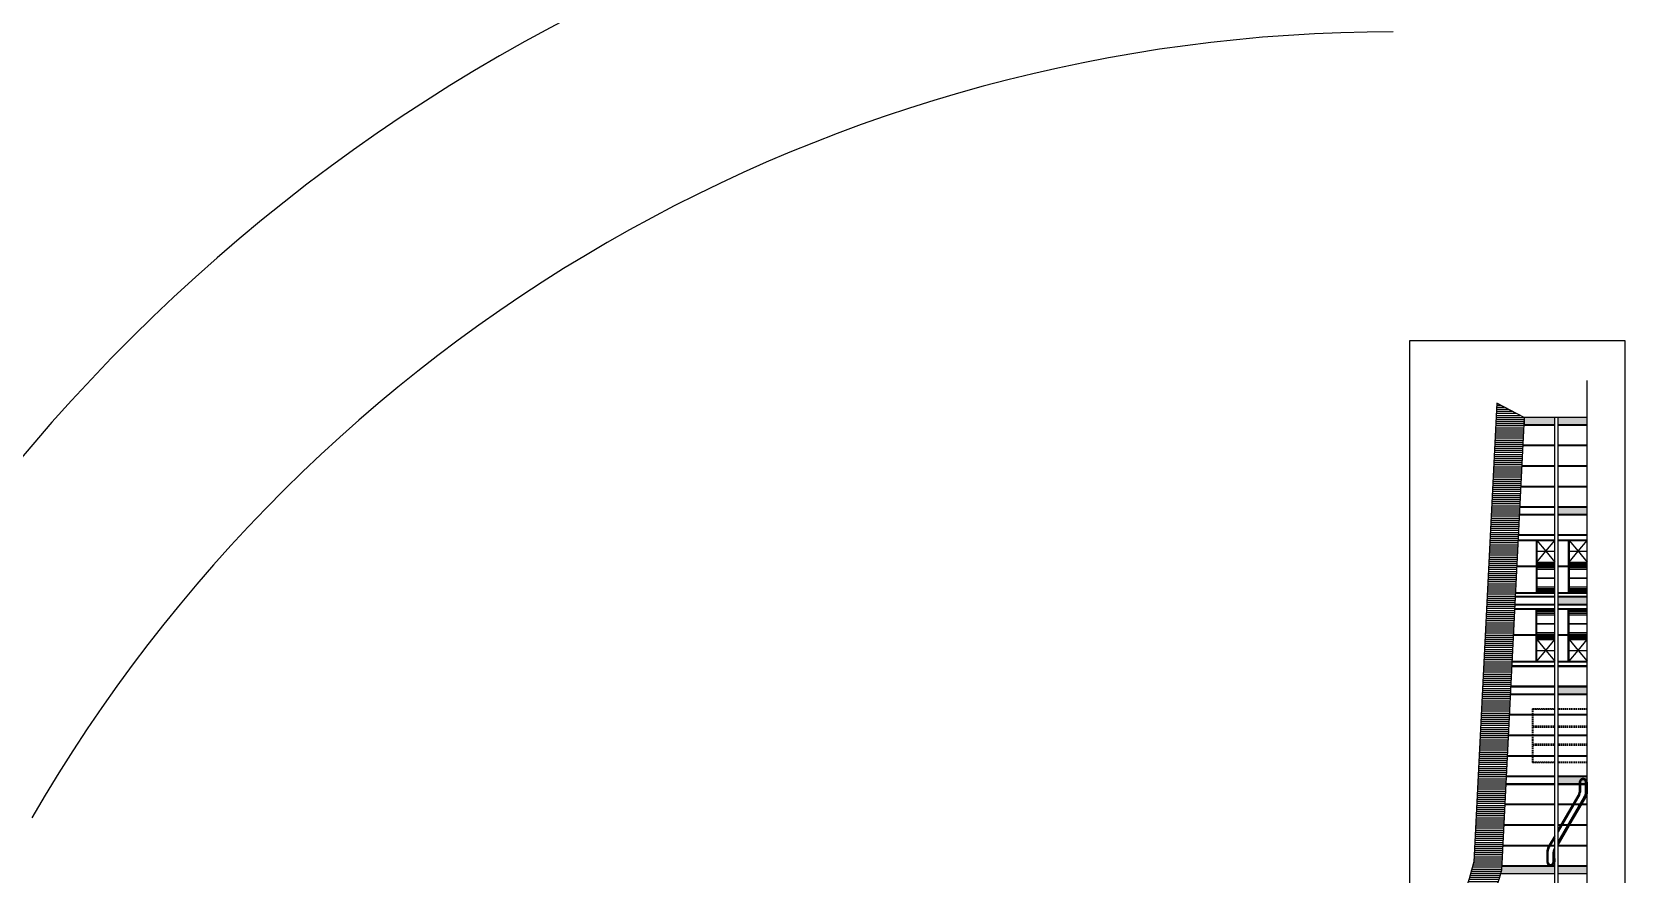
# Model space of a CAD drawing. Header units: millimetres. Extents: x -1 to 12300, y -1929 to 2470.
# Drawn here: x 5758.9 to 5980.7, y -1444.3 to -1327 of the extents above; entities that cross this region are included whole.
import ezdxf

# ---------------------------------------------------------------- set-up
doc = ezdxf.new("R2010")
doc.units = ezdxf.units.MM
doc.linetypes.add('HIDDENBERNUZ', pattern=[0.3, 0.2, -0.1])
for name, color, linetype in [('05C', 1, 'Continuous'), ('0autopista', 200, 'Continuous'), ('_alçat', 7, 'Continuous')]:
    doc.layers.add(name, color=color, linetype=linetype)
doc.layers.add('viewport', color=241, linetype='Continuous', plot=False)

msp = doc.modelspace()

# ---------------------------------------------------------------- hatches: boundary and pattern name
at = {"layer": '_alçat'}
h = msp.add_hatch(dxfattribs=at)
h.set_pattern_fill('ANSI31', color=256, scale=0.09, angle=135)
h.set_pattern_definition([(180, (4143.20062, -8717.59038), (-7e-17, -0.28575), [])])
h.paths.add_polyline_path([(5957.855, -1481.2), (5953.855, -1481.2, -0.0741552), (5959.622, -1442.533), (5962.813, -1378.7), (5966.598, -1380.7), (5963.448, -1443.7, 0.0741552)])
h = msp.add_hatch(color=256, dxfattribs=at)
h.dxf.hatch_style = 1
h.paths.add_polyline_path([(5966.598, -1381.7), (5966.598, -1380.7), (5970.855, -1380.7), (5970.855, -1381.7)])
h.paths.add_polyline_path([(5975.355, -1380.7), (5975.355, -1381.7), (5971.355, -1381.7), (5971.355, -1380.7)])
h = msp.add_hatch(color=256, dxfattribs=at)
h.dxf.hatch_style = 1
h.paths.add_polyline_path([(5975.355, -1393.2), (5975.355, -1394.2), (5971.355, -1394.2), (5971.355, -1393.2)])
h = msp.add_hatch(color=256, dxfattribs=at)
h.dxf.hatch_style = 1
h.paths.add_polyline_path([(5971.355, -1406.7), (5971.355, -1405.7), (5975.355, -1405.7), (5975.355, -1406.7)])
h = msp.add_hatch(color=256, dxfattribs=at)
h.dxf.hatch_style = 1
h.paths.add_polyline_path([(5971.355, -1419.2), (5971.355, -1418.2), (5975.355, -1418.2), (5975.355, -1419.2)])
h = msp.add_hatch(color=256, dxfattribs=at)
h.dxf.hatch_style = 1
h.paths.add_polyline_path([(5971.355, -1431.7), (5971.355, -1430.7), (5975.355, -1430.7), (5975.355, -1431.7)])
h = msp.add_hatch(color=256, dxfattribs=at)
h.dxf.hatch_style = 1
h.paths.add_polyline_path([(5963.473, -1443.2), (5963.448, -1443.7, 0.0010162), (5963.296, -1444.2), (5970.855, -1444.2), (5970.855, -1443.2)])
h = msp.add_hatch(color=256, dxfattribs=at)
h.dxf.hatch_style = 1
h.paths.add_polyline_path([(5971.355, -1444.2), (5971.355, -1443.2), (5975.355, -1443.2), (5975.355, -1444.2)])

# ---------------------------------------------------------------- linework, layer by layer
at = {"layer": '05C'}
msp.add_line((5975.355, -1593.895), (5975.355, -1375.515), dxfattribs=at)
at = {"layer": '0autopista'}
for radius in [248.857, 218.857]:
    msp.add_arc((5948.39, -1545.857), radius, 90, 150, dxfattribs=at)
at = {"layer": '_alçat'}
for p, q in [((5962.813, -1378.7), (5959.622, -1442.533)), ((5966.598, -1380.7), (5962.813, -1378.7)), ((5966.598, -1380.7), (5963.448, -1443.7)), ((5970.855, -1381.8), (5966.543, -1381.8)), ((5970.855, -1380.7), (5966.598, -1380.7)), ((5966.598, -1380.7), (5966.598, -1381.7)), ((5970.855, -1381.7), (5966.598, -1381.7)), ((5970.855, -1481.2), (5970.855, -1380.7)), ((5971.355, -1380.7), (5970.855, -1380.7)), ((5971.355, -1481.2), (5971.355, -1380.7)), ((5975.355, -1380.7), (5971.355, -1380.7)), ((5975.355, -1381.7), (5971.355, -1381.7)), ((5975.355, -1381.8), (5971.355, -1381.8)), ((5970.855, -1384.625), (5966.401, -1384.625)), ((5970.855, -1384.575), (5966.404, -1384.575)), ((5970.855, -1384.525), (5966.406, -1384.525)), ((5975.355, -1384.525), (5971.355, -1384.525)), ((5975.355, -1384.575), (5971.355, -1384.575)), ((5975.355, -1384.625), (5971.355, -1384.625)), ((5970.855, -1387.5), (5966.258, -1387.5)), ((5970.855, -1387.45), (5966.26, -1387.45)), ((5970.855, -1387.4), (5966.263, -1387.4)), ((5975.355, -1387.4), (5971.355, -1387.4)), ((5975.355, -1387.45), (5971.355, -1387.45)), ((5975.355, -1387.5), (5971.355, -1387.5)), ((5970.855, -1390.375), (5966.114, -1390.375)), ((5970.855, -1390.325), (5966.116, -1390.325)), ((5970.855, -1390.275), (5966.119, -1390.275)), ((5975.355, -1390.275), (5971.355, -1390.275)), ((5975.355, -1390.325), (5971.355, -1390.325)), ((5975.355, -1390.375), (5971.355, -1390.375)), ((5970.855, -1394.3), (5965.918, -1394.3)), ((5970.855, -1394.25), (5965.92, -1394.25)), ((5970.855, -1394.2), (5965.923, -1394.2)), ((5970.855, -1393.2), (5965.973, -1393.2)), ((5970.855, -1393.15), (5965.975, -1393.15)), ((5970.855, -1393.1), (5965.978, -1393.1)), ((5975.355, -1393.1), (5971.355, -1393.1)), ((5975.355, -1393.2), (5971.355, -1393.2)), ((5975.355, -1394.2), (5971.355, -1394.2)), ((5975.355, -1394.3), (5971.355, -1394.3)), ((5970.855, -1397.125), (5965.776, -1397.125)), ((5970.855, -1397.075), (5965.779, -1397.075)), ((5970.855, -1397.025), (5965.781, -1397.025)), ((5975.355, -1397.025), (5971.355, -1397.025)), ((5975.355, -1397.075), (5971.355, -1397.075)), ((5975.355, -1397.125), (5971.355, -1397.125)), ((5965.743, -1397.794), (5970.855, -1397.794)), ((5965.748, -1397.694), (5970.855, -1397.694)), ((5968.255, -1397.794), (5968.255, -1405.039)), ((5968.355, -1397.794), (5968.355, -1400.806)), ((5968.355, -1397.794), (5969.605, -1399.3)), ((5968.355, -1399.3), (5970.855, -1399.3)), ((5968.355, -1400.806), (5969.605, -1399.3)), ((5969.605, -1399.3), (5970.855, -1397.794)), ((5969.605, -1399.3), (5970.855, -1400.806)), ((5971.355, -1397.694), (5975.355, -1397.694)), ((5971.355, -1397.794), (5975.355, -1397.794)), ((5972.755, -1397.794), (5972.755, -1405.039)), ((5972.855, -1397.794), (5972.855, -1400.806)), ((5972.855, -1397.794), (5974.105, -1399.3)), ((5972.855, -1399.3), (5975.355, -1399.3)), ((5972.855, -1400.806), (5974.105, -1399.3)), ((5974.105, -1399.3), (5975.355, -1397.794)), ((5974.105, -1399.3), (5975.355, -1400.806)), ((5968.255, -1401.467), (5965.559, -1401.467)), ((5968.255, -1401.417), (5965.562, -1401.417)), ((5968.255, -1401.367), (5965.564, -1401.367)), ((5968.255, -1400.906), (5970.855, -1400.906)), ((5968.355, -1400.806), (5970.855, -1400.806)), ((5968.355, -1401.006), (5968.355, -1405.039)), ((5968.355, -1401.006), (5970.855, -1401.006)), ((5968.355, -1401.056), (5970.855, -1401.056)), ((5968.355, -1401.106), (5970.855, -1401.106)), ((5968.355, -1401.206), (5970.855, -1401.206)), ((5968.355, -1401.356), (5970.855, -1401.356)), ((5968.355, -1401.556), (5970.855, -1401.556)), ((5968.355, -1401.806), (5970.855, -1401.806)), ((5972.755, -1401.367), (5971.355, -1401.367)), ((5972.755, -1401.417), (5971.355, -1401.417)), ((5972.755, -1401.467), (5971.355, -1401.467)), ((5972.755, -1400.906), (5975.355, -1400.906)), ((5972.855, -1400.806), (5975.355, -1400.806)), ((5972.855, -1401.006), (5972.855, -1405.039)), ((5972.855, -1401.006), (5975.355, -1401.006)), ((5972.855, -1401.056), (5975.355, -1401.056)), ((5972.855, -1401.106), (5975.355, -1401.106)), ((5972.855, -1401.206), (5975.355, -1401.206)), ((5972.855, -1401.356), (5975.355, -1401.356)), ((5972.855, -1401.556), (5975.355, -1401.556)), ((5972.855, -1401.806), (5975.355, -1401.806)), ((5968.355, -1403.003), (5970.855, -1403.003)), ((5968.355, -1403.043), (5970.855, -1403.043)), ((5972.855, -1403.003), (5975.355, -1403.003)), ((5972.855, -1403.043), (5975.355, -1403.043)), ((5970.855, -1405.7), (5965.348, -1405.7)), ((5970.855, -1405.6), (5965.353, -1405.6)), ((5965.376, -1405.139), (5970.855, -1405.139)), ((5965.381, -1405.039), (5970.855, -1405.039)), ((5968.355, -1404.239), (5970.855, -1404.239)), ((5968.355, -1404.489), (5970.855, -1404.489)), ((5968.355, -1404.689), (5970.855, -1404.689)), ((5968.355, -1404.839), (5970.855, -1404.839)), ((5968.355, -1404.939), (5970.855, -1404.939)), ((5968.355, -1404.989), (5970.855, -1404.989)), ((5968.355, -1405.039), (5970.855, -1405.039)), ((5971.355, -1405.039), (5975.355, -1405.039)), ((5971.355, -1405.139), (5975.355, -1405.139)), ((5975.355, -1405.6), (5971.355, -1405.6)), ((5975.355, -1405.7), (5971.355, -1405.7)), ((5972.855, -1404.239), (5975.355, -1404.239)), ((5972.855, -1404.489), (5975.355, -1404.489)), ((5972.855, -1404.689), (5975.355, -1404.689)), ((5972.855, -1404.839), (5975.355, -1404.839)), ((5972.855, -1404.939), (5975.355, -1404.939)), ((5972.855, -1404.989), (5975.355, -1404.989)), ((5972.855, -1405.039), (5975.355, -1405.039)), ((5965.265, -1407.361), (5970.855, -1407.361)), ((5965.27, -1407.261), (5970.855, -1407.261)), ((5970.855, -1406.8), (5965.293, -1406.8)), ((5970.855, -1406.7), (5965.298, -1406.7)), ((5968.255, -1414.606), (5968.255, -1407.361)), ((5968.355, -1411.394), (5968.355, -1407.361)), ((5968.355, -1407.361), (5970.855, -1407.361)), ((5968.355, -1407.411), (5970.855, -1407.411)), ((5968.355, -1407.461), (5970.855, -1407.461)), ((5968.355, -1407.561), (5970.855, -1407.561)), ((5968.355, -1407.711), (5970.855, -1407.711)), ((5968.355, -1407.911), (5970.855, -1407.911)), ((5968.355, -1408.161), (5970.855, -1408.161)), ((5975.355, -1406.7), (5971.355, -1406.7)), ((5975.355, -1406.8), (5971.355, -1406.8)), ((5971.355, -1407.261), (5975.355, -1407.261)), ((5971.355, -1407.361), (5975.355, -1407.361)), ((5972.755, -1414.606), (5972.755, -1407.361)), ((5972.855, -1411.394), (5972.855, -1407.361)), ((5972.855, -1407.361), (5975.355, -1407.361)), ((5972.855, -1407.411), (5975.355, -1407.411)), ((5972.855, -1407.461), (5975.355, -1407.461)), ((5972.855, -1407.561), (5975.355, -1407.561)), ((5972.855, -1407.711), (5975.355, -1407.711)), ((5972.855, -1407.911), (5975.355, -1407.911)), ((5972.855, -1408.161), (5975.355, -1408.161)), ((5968.355, -1409.358), (5970.855, -1409.358)), ((5968.355, -1409.398), (5970.855, -1409.398)), ((5968.355, -1410.594), (5970.855, -1410.594)), ((5972.855, -1409.358), (5975.355, -1409.358)), ((5972.855, -1409.398), (5975.355, -1409.398)), ((5972.855, -1410.594), (5975.355, -1410.594)), ((5968.255, -1411.034), (5965.081, -1411.034)), ((5968.255, -1410.984), (5965.083, -1410.984)), ((5968.255, -1410.934), (5965.086, -1410.934)), ((5968.255, -1411.494), (5970.855, -1411.494)), ((5968.355, -1410.844), (5970.855, -1410.844)), ((5968.355, -1411.044), (5970.855, -1411.044)), ((5968.355, -1411.194), (5970.855, -1411.194)), ((5968.355, -1411.294), (5970.855, -1411.294)), ((5968.355, -1411.344), (5970.855, -1411.344)), ((5968.355, -1411.394), (5970.855, -1411.394)), ((5968.355, -1414.606), (5968.355, -1411.594)), ((5968.355, -1411.594), (5970.855, -1411.594)), ((5968.355, -1411.594), (5969.605, -1413.1)), ((5969.605, -1413.1), (5970.855, -1411.594)), ((5972.755, -1410.934), (5971.355, -1410.934)), ((5972.755, -1410.984), (5971.355, -1410.984)), ((5972.755, -1411.034), (5971.355, -1411.034)), ((5972.755, -1411.494), (5975.355, -1411.494)), ((5972.855, -1410.844), (5975.355, -1410.844)), ((5972.855, -1411.044), (5975.355, -1411.044)), ((5972.855, -1411.194), (5975.355, -1411.194)), ((5972.855, -1411.294), (5975.355, -1411.294)), ((5972.855, -1411.344), (5975.355, -1411.344)), ((5972.855, -1411.394), (5975.355, -1411.394)), ((5972.855, -1414.606), (5972.855, -1411.594)), ((5972.855, -1411.594), (5975.355, -1411.594)), ((5972.855, -1411.594), (5974.105, -1413.1)), ((5974.105, -1413.1), (5975.355, -1411.594)), ((5964.897, -1414.706), (5970.855, -1414.706)), ((5964.902, -1414.606), (5970.855, -1414.606)), ((5968.355, -1413.1), (5970.855, -1413.1)), ((5968.355, -1414.606), (5969.605, -1413.1)), ((5969.605, -1413.1), (5970.855, -1414.606)), ((5971.355, -1414.606), (5975.355, -1414.606)), ((5971.355, -1414.706), (5975.355, -1414.706)), ((5972.855, -1413.1), (5975.355, -1413.1)), ((5972.855, -1414.606), (5974.105, -1413.1)), ((5974.105, -1413.1), (5975.355, -1414.606)), ((5970.855, -1415.375), (5964.864, -1415.375)), ((5970.855, -1415.325), (5964.866, -1415.325)), ((5970.855, -1415.275), (5964.869, -1415.275)), ((5975.355, -1415.275), (5971.355, -1415.275)), ((5975.355, -1415.325), (5971.355, -1415.325)), ((5975.355, -1415.375), (5971.355, -1415.375)), ((5970.855, -1419.3), (5964.668, -1419.3)), ((5970.855, -1419.25), (5964.67, -1419.25)), ((5970.855, -1419.2), (5964.673, -1419.2)), ((5970.855, -1418.2), (5964.723, -1418.2)), ((5970.855, -1418.15), (5964.725, -1418.15)), ((5970.855, -1418.1), (5964.728, -1418.1)), ((5975.355, -1418.1), (5971.355, -1418.1)), ((5975.355, -1418.2), (5971.355, -1418.2)), ((5975.355, -1419.2), (5971.355, -1419.2)), ((5975.355, -1419.3), (5971.355, -1419.3)), ((5970.855, -1422.125), (5964.526, -1422.125)), ((5970.855, -1422.075), (5964.529, -1422.075)), ((5970.855, -1422.025), (5964.531, -1422.025)), ((5975.355, -1422.025), (5971.355, -1422.025)), ((5975.355, -1422.075), (5971.355, -1422.075)), ((5975.355, -1422.125), (5971.355, -1422.125)), ((5970.855, -1425), (5964.383, -1425)), ((5970.855, -1424.95), (5964.385, -1424.95)), ((5970.855, -1424.9), (5964.388, -1424.9)), ((5975.355, -1424.9), (5971.355, -1424.9)), ((5975.355, -1424.95), (5971.355, -1424.95)), ((5975.355, -1425), (5971.355, -1425)), ((5970.855, -1427.875), (5964.239, -1427.875)), ((5970.855, -1427.825), (5964.241, -1427.825)), ((5970.855, -1427.775), (5964.244, -1427.775)), ((5975.355, -1427.775), (5971.355, -1427.775)), ((5975.355, -1427.825), (5971.355, -1427.825)), ((5975.355, -1427.875), (5971.355, -1427.875)), ((5970.855, -1430.65), (5964.1, -1430.65)), ((5970.855, -1430.6), (5964.103, -1430.6)), ((5975.355, -1430.6), (5971.355, -1430.6)), ((5970.855, -1431.8), (5964.043, -1431.8)), ((5970.855, -1431.75), (5964.045, -1431.75)), ((5970.855, -1431.7), (5964.048, -1431.7)), ((5970.855, -1430.7), (5964.098, -1430.7)), ((5975.355, -1430.7), (5971.355, -1430.7)), ((5975.355, -1431.7), (5971.355, -1431.7)), ((5975.355, -1431.8), (5971.355, -1431.8)), ((5974.276, -1431.456), (5974.276, -1432.822)), ((5974.301, -1431.456), (5974.301, -1432.822)), ((5974.351, -1431.456), (5974.351, -1432.822)), ((5974.444, -1431.456), (5974.444, -1432.822)), ((5975.158, -1432.822), (5975.158, -1431.456)), ((5975.355, -1431.456), (5975.251, -1431.456)), ((5975.251, -1432.822), (5975.251, -1431.456)), ((5975.301, -1432.822), (5975.301, -1431.456)), ((5975.355, -1431.456), (5975.355, -1433.076)), ((5970.855, -1434.625), (5963.901, -1434.625)), ((5970.855, -1434.575), (5963.904, -1434.575)), ((5970.855, -1434.525), (5963.906, -1434.525)), ((5974.212, -1433.059), (5971.355, -1438.007)), ((5974.233, -1433.071), (5971.355, -1438.056)), ((5974.276, -1433.096), (5971.355, -1438.156)), ((5974.357, -1433.142), (5971.355, -1438.341)), ((5971.355, -1439.771), (5975.001, -1433.455)), ((5971.355, -1439.956), (5975.082, -1433.5)), ((5971.355, -1440.056), (5975.126, -1433.524)), ((5975.355, -1434.525), (5971.355, -1434.525)), ((5975.355, -1434.575), (5971.355, -1434.575)), ((5975.355, -1434.625), (5971.355, -1434.625)), ((5973.355, -1436.742), (5974.355, -1435.01)), ((5974.355, -1435.01), (5975.192, -1433.561)), ((5972.355, -1438.474), (5973.355, -1436.742)), ((5970.855, -1437.5), (5963.758, -1437.5)), ((5970.855, -1437.45), (5963.76, -1437.45)), ((5970.855, -1437.4), (5963.763, -1437.4)), ((5970.855, -1438.872), (5969.96, -1440.423)), ((5970.855, -1438.922), (5969.981, -1440.436)), ((5970.855, -1439.022), (5970.024, -1440.461)), ((5970.855, -1439.207), (5970.105, -1440.507)), ((5975.355, -1437.4), (5971.355, -1437.4)), ((5975.355, -1437.45), (5971.355, -1437.45)), ((5975.355, -1437.5), (5971.355, -1437.5)), ((5971.355, -1440.206), (5972.355, -1438.474)), ((5970.855, -1440.375), (5963.614, -1440.375)), ((5970.855, -1440.325), (5963.616, -1440.325)), ((5970.855, -1440.275), (5963.619, -1440.275)), ((5969.755, -1441.186), (5969.755, -1442.552)), ((5969.78, -1441.186), (5969.78, -1442.552)), ((5969.83, -1441.186), (5969.83, -1442.552)), ((5969.923, -1441.186), (5969.923, -1442.552)), ((5970.638, -1442.552), (5970.638, -1441.186)), ((5970.724, -1440.864), (5970.855, -1440.637)), ((5970.73, -1442.552), (5970.73, -1441.186)), ((5970.78, -1442.552), (5970.78, -1441.186)), ((5970.804, -1440.911), (5970.855, -1440.822)), ((5970.847, -1440.936), (5970.855, -1440.922)), ((5970.855, -1442.052), (5970.855, -1441.186)), ((5975.355, -1440.275), (5971.355, -1440.275)), ((5975.355, -1440.325), (5971.355, -1440.325)), ((5975.355, -1440.375), (5971.355, -1440.375)), ((5970.855, -1443.2), (5963.473, -1443.2)), ((5970.855, -1443.1), (5963.478, -1443.1)), ((5970.855, -1443.2), (5965.973, -1443.2)), ((5975.355, -1443.1), (5971.355, -1443.1)), ((5975.355, -1443.2), (5971.355, -1443.2)), ((5970.855, -1444.2), (5963.296, -1444.2)), ((5975.355, -1444.2), (5971.355, -1444.2))]:
    msp.add_line(p, q, dxfattribs=at)
at = {"layer": '_alçat', "linetype": 'HIDDENBERNUZ'}
for p, q in [((5967.755, -1422.025), (5967.755, -1421.2)), ((5967.755, -1421.2), (5970.855, -1421.2)), ((5967.855, -1422.025), (5967.855, -1421.2)), ((5967.855, -1421.3), (5970.855, -1421.3)), ((5971.355, -1421.2), (5975.355, -1421.2)), ((5971.355, -1421.3), (5975.355, -1421.3)), ((5967.755, -1424.9), (5967.755, -1422.125)), ((5967.855, -1424.9), (5967.855, -1422.125)), ((5967.855, -1423.6), (5970.855, -1423.6)), ((5967.855, -1423.7), (5970.855, -1423.7)), ((5967.855, -1423.8), (5970.855, -1423.8)), ((5971.355, -1423.6), (5975.355, -1423.6)), ((5971.355, -1423.7), (5975.355, -1423.7)), ((5971.355, -1423.8), (5975.355, -1423.8)), ((5967.755, -1427.775), (5967.755, -1425)), ((5967.855, -1427.775), (5967.855, -1425)), ((5967.855, -1426.1), (5970.855, -1426.1)), ((5967.855, -1426.2), (5970.855, -1426.2)), ((5971.355, -1426.1), (5975.355, -1426.1)), ((5971.355, -1426.2), (5975.355, -1426.2)), ((5967.755, -1428.7), (5967.755, -1427.875)), ((5967.855, -1426.3), (5970.855, -1426.3)), ((5967.855, -1428.7), (5967.855, -1427.875)), ((5971.355, -1426.3), (5975.355, -1426.3)), ((5967.755, -1428.7), (5970.855, -1428.7)), ((5967.855, -1428.6), (5970.855, -1428.6)), ((5971.355, -1428.6), (5975.355, -1428.6)), ((5971.355, -1428.7), (5975.355, -1428.7))]:
    msp.add_line(p, q, dxfattribs=at)
at = {"layer": '_alçat'}
for points in [[(5974.067, -1435.364), (5974.067, -1435.01, -0.1674156), (5974.24, -1435.064)], [(5974.24, -1435.064), (5974.24, -1434.71, -0.1674156), (5974.413, -1434.764)], [(5974.413, -1434.764), (5974.413, -1434.41, -0.1674156), (5974.586, -1434.464)], [(5974.586, -1434.464), (5974.586, -1434.11, -0.1674156), (5974.759, -1434.164)], [(5974.759, -1434.164), (5974.759, -1433.81, -0.1674156), (5974.933, -1433.864)], [(5974.933, -1433.864), (5974.933, -1433.51, -0.1674156), (5975.106, -1433.564)], [(5975.106, -1433.564), (5975.106, -1433.21, -0.2000431), (5975.306, -1433.286, -0.2000431)], [(5972.854, -1437.464), (5972.854, -1437.11, -0.1674156), (5973.027, -1437.164)], [(5973.027, -1437.164), (5973.027, -1436.81, -0.1674156), (5973.201, -1436.864)], [(5973.201, -1436.864), (5973.201, -1436.51, -0.1674156), (5973.374, -1436.564)], [(5973.374, -1436.564), (5973.374, -1436.21, -0.1674156), (5973.547, -1436.264)], [(5973.547, -1436.264), (5973.547, -1435.91, -0.1674156), (5973.72, -1435.964)], [(5973.72, -1435.964), (5973.72, -1435.61, -0.1674156), (5973.893, -1435.664)], [(5973.893, -1435.664), (5973.893, -1435.31, -0.1674156), (5974.067, -1435.364)], [(5971.468, -1439.864), (5971.468, -1439.51, -0.1674156), (5971.642, -1439.564)], [(5971.642, -1439.564), (5971.642, -1439.21, -0.1674156), (5971.815, -1439.264)], [(5971.815, -1439.264), (5971.815, -1438.91, -0.1674156), (5971.988, -1438.964)], [(5971.988, -1438.964), (5971.988, -1438.61, -0.1674156), (5972.161, -1438.664)], [(5972.161, -1438.664), (5972.161, -1438.31, -0.1674156), (5972.334, -1438.364)], [(5972.334, -1438.364), (5972.334, -1438.01, -0.1674156), (5972.508, -1438.064)], [(5972.508, -1438.064), (5972.508, -1437.71, -0.1674156), (5972.681, -1437.764)], [(5972.681, -1437.764), (5972.681, -1437.41, -0.1674156), (5972.854, -1437.464)], [(5970.776, -1441.186), (5970.776, -1440.71, -0.072283), (5970.855, -1440.719, -0.072283)], [(5971.355, -1439.814, -0.1122465), (5971.468, -1439.864)]]:
    msp.add_lwpolyline(points, format="xyb", dxfattribs=at)
msp.add_lwpolyline([(5970.855, -1442.052), (5970.855, -1442.552), (5970.73, -1442.552)], dxfattribs=at)
for centre, radius, start, end in [((5973.801, -1432.822), 0.475, 330, 360), ((5973.801, -1432.822), 0.5, 330, 0), ((5974.801, -1431.456), 0.525, 359.99998, 180.00003), ((5973.801, -1432.822), 0.55, 330, 0), ((5974.801, -1431.456), 0.5, 359.99998, 180.00003), ((5974.801, -1431.456), 0.45, 359.99998, 180.00003), ((5973.801, -1432.822), 0.643, 330, 0), ((5974.801, -1431.456), 0.357, 359.99997, 180.00003), ((5973.801, -1432.822), 1.357, 330, 0), ((5973.801, -1432.822), 1.45, 330, 0), ((5973.801, -1432.822), 1.5, 330, 0), ((5973.801, -1432.822), 1.575, 330, 350.68786), ((5971.28, -1441.186), 1.525, 150, 180), ((5971.28, -1441.186), 1.5, 150, 180), ((5971.28, -1441.186), 1.45, 150, 180), ((5971.28, -1441.186), 1.357, 150, 180), ((5971.28, -1441.186), 0.643, 150, 180), ((5971.28, -1441.186), 0.55, 150, 180), ((5971.28, -1441.186), 0.5, 150, 180), ((6086.38, -1481.2), 132.525, 163.03593, 180), ((6086.38, -1481.2), 128.525, 163.03593, 180), ((5970.28, -1442.552), 0.525, 180, 0), ((5970.28, -1442.552), 0.5, 180, 0), ((5970.28, -1442.552), 0.45, 180, 0), ((5970.28, -1442.552), 0.357, 180, 0)]:
    msp.add_arc(centre, radius, start, end, dxfattribs=at)
at = {"layer": 'viewport'}
msp.add_lwpolyline([(5980.663, -1590.004), (5980.663, -1370.004), (5950.663, -1370.004), (5950.663, -1590.004)], close=True, dxfattribs=at)

doc.saveas('drawing.dxf')
